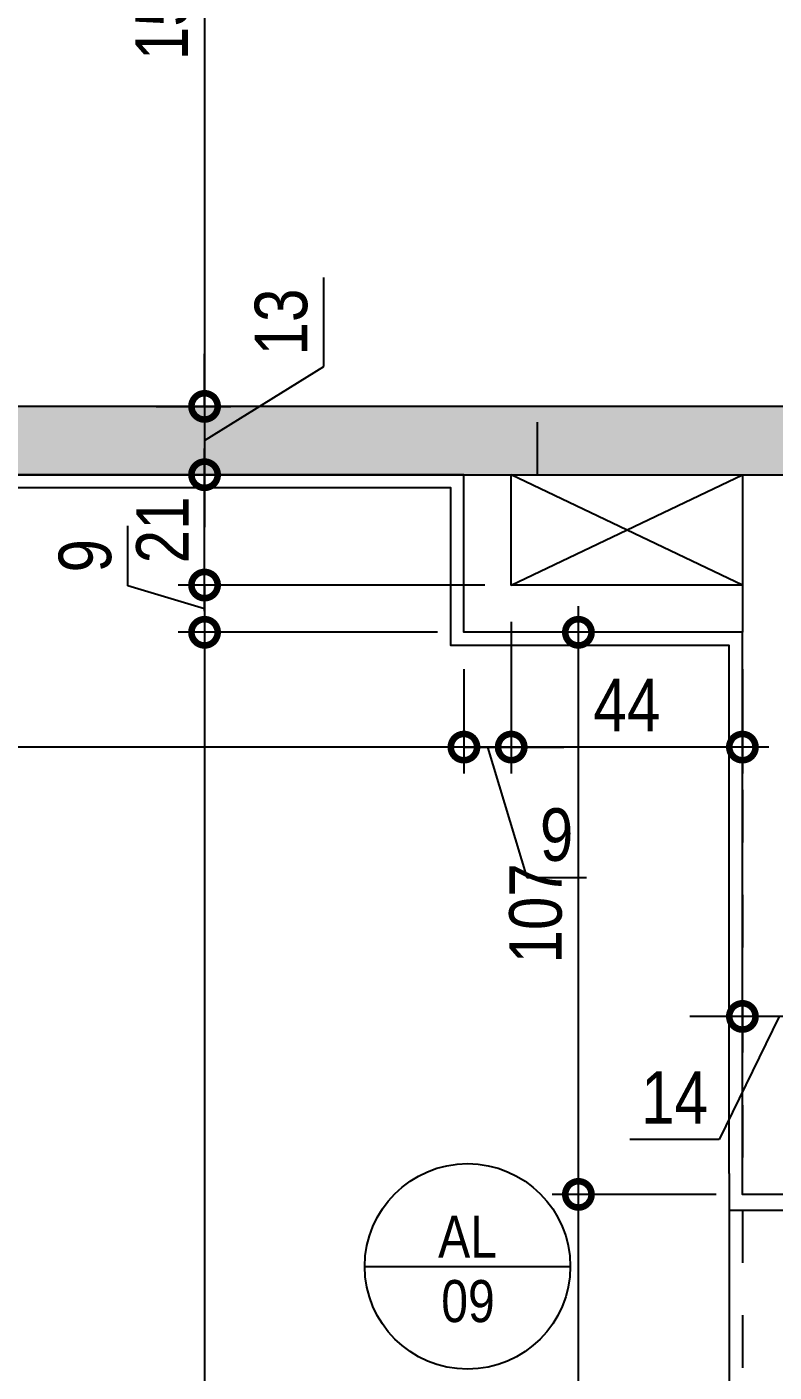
# Model space of a CAD drawing. Header units: metres. Extents: x -23 to 570, y -25 to 184.
# Drawn here: x 117.168 to 118.59, y 0.612 to 3.173 of the extents above; entities that cross this region are included whole.
import ezdxf
from ezdxf.enums import TextEntityAlignment as Align

# ---------------------------------------------------------------- set-up
doc = ezdxf.new("R2010")
doc.units = ezdxf.units.M
doc.header["$LTSCALE"] = 0.1
doc.linetypes.add('DUPLEX SUPERIOR$0$DASHEDX2', pattern=[1.5, 1, -0.5])
doc.linetypes.add('DUPLEX SUPERIOR$0$ESTILO_TQS_0001', pattern=[1, 0.7, -0.3])
for name, color, linetype in [('ARQ-DIM', 2, 'Continuous'), ('ARQ-SIM', 1, 'Continuous'), ('DUPLEX SUPERIOR$0$1', 232, 'DUPLEX SUPERIOR$0$DASHEDX2'), ('DUPLEX SUPERIOR$0$210', 15, 'DUPLEX SUPERIOR$0$ESTILO_TQS_0001'), ('DUPLEX SUPERIOR$0$4', 2, 'Continuous'), ('DUPLEX SUPERIOR$0$5', 232, 'Continuous'), ('DUPLEX SUPERIOR$0$ARQ-ALV ACAB', 4, 'Continuous'), ('DUPLEX SUPERIOR$0$ARQ-ALV OSSO', 5, 'Continuous'), ('DUPLEX SUPERIOR$0$ARQ-AUX', 7, 'Continuous'), ('DUPLEX SUPERIOR$0$ARQ-MOB', 7, 'Continuous'), ('DUPLEX SUPERIOR$0$ARQ-PRJ', 7, 'DUPLEX SUPERIOR$0$DASHEDX2'), ('DUPLEX SUPERIOR$0$ARQ-SIM', 1, 'Continuous')]:
    doc.layers.add(name, color=color, linetype=linetype)
doc.styles.add('Adesa', font='ARIALN.TTF')
doc.dimstyles.new('ADESA 1-0050', dxfattribs={"dimtxt": 0.1, "dimasz": 0.1, "dimexe": 0.05, "dimexo": 0.05, "dimgap": 0.03, "dimtad": 1, "dimdec": 1, "dimlfac": 100, "dimzin": 12, "dimtxsty": 'Adesa', "dimblk": 'DOTSMALL', "dimcen": 1, "dimdle": 0.05, "dimclrd": 1, "dimclre": 1, "dimclrt": 256, "dimazin": 3, "dimtm": 1e-09, "dimtfac": 1, "dimtdec": 1, "dimtmove": 1, "dimatfit": 0, "dimldrblk": 'DOTSMALL', "dimfxl": 0.8, "dimtvp": 2, "dimtolj": 1, "dimtzin": 0, "dimarcsym": 0})

# ---------------------------------------------------------------- blocks, each defined once
blk = doc.blocks.new('DUPLEX SUPERIOR$0$planta duplex superior tipo 2')
at = {"layer": 'DUPLEX SUPERIOR$0$ARQ-ALV ACAB'}
for points in [[(-3.09, -3.95), (-3.09, -4.9549), (-2.56, -4.9549), (-2.56, -5.2549), (-0.09, -5.2549), (-0.09, -2.165)], [(-3.09, -3.95), (-3.09, -3.8799), (-3.26, -3.8799), (-3.26, -3.955), (-3.81, -3.9548), (-3.81, -4.0548), (-3.26, -4.055), (-3.26, -5.2749), (-4.53, -5.2747), (-4.53, -4.0548), (-4.48, -4.0548), (-4.48, -3.9548), (-4.535, -3.9548), (-4.665, -3.955)]]:
    blk.add_lwpolyline(points, dxfattribs=at)
at = {"layer": 'DUPLEX SUPERIOR$0$ARQ-ALV OSSO'}
for points in [[(-3.255, -4.95), (-3.255, -4.05), (-3.805, -4.0498), (-3.805, -3.9598), (-3.255, -3.96), (-3.255, -3.9099), (-3.115, -3.9099), (-3.115, -3.95)], [(-3.115, -3.95), (-3.115, -4.9799), (-2.585, -4.9799), (-2.585, -5.2799), (-0.065, -5.2799)]]:
    blk.add_lwpolyline(points, dxfattribs=at)
at = {"layer": 'DUPLEX SUPERIOR$0$ARQ-ALV OSSO', "elevation": 0}
blk.add_lwpolyline([(-2.675, -5.2799), (-3.115, -5.2799), (-3.115, -5.0699), (-2.675, -5.0699), (-2.675, -5.2799)], dxfattribs=at)
at = {"layer": 'DUPLEX SUPERIOR$0$ARQ-AUX', "elevation": 0}
blk.add_lwpolyline([(-3.09, -3.8799), (-3.09, -3.0799)], dxfattribs=at)
at = {"layer": 'DUPLEX SUPERIOR$0$ARQ-SIM', "elevation": 0}
for points in [[(-2.675, -5.0699), (-3.115, -5.2799)], [(-3.115, -5.0699), (-2.675, -5.2799)]]:
    blk.add_lwpolyline(points, dxfattribs=at)
blk = doc.blocks.new('DUPLEX SUPERIOR$0$MOB_Jacuzzi-SPA J180 Quality')
h = blk.add_hatch()
h.set_pattern_fill('DOTS', color=251, scale=30, style=0)
h.set_pattern_definition([(4e-14, (-2e-12, 0), (0.9375, 1.875), [0, -1.875])])
h.paths.add_polyline_path([(333.01, -53.49), (278.51, -53.49), (278.51, -107.99, 0.414214)])
h.paths.add_polyline_path([(278.51, -53.49), (242.69, -53.49, -0.018763), (241.84, -80.26, 0.306451), (254.78, -102.55, 0.113107), (278.51, -107.99)])
h.paths.add_polyline_path([(333.01, -53.49, 0.414214), (278.51, 1.01), (278.51, -53.49)])
h.paths.add_polyline_path([(278.51, 1.01, 0.153802), (247.27, -8.83, 0.542604), (247.49, -15.54, -0.759815), (244.51, -26.28), (244.19, -26.28, 0.435355), (241.7, -28.96, -0.017198), (242.69, -53.49), (278.51, -53.49)])
h.paths.add_polyline_path([(766.01, -48.3), (1414.82, -48.3), (1414.82, 326.7), (766.01, 326.7)], flags=9)
blk = doc.blocks.new('DUPLEX SUPERIOR$0$layout dup sup tipo 2')
at = {"layer": 'DUPLEX SUPERIOR$0$ARQ-MOB', "color": 251, "xscale": -0.01, "yscale": 0.01, "zscale": 0.01}
blk.add_blockref('DUPLEX SUPERIOR$0$MOB_Jacuzzi-SPA J180 Quality', (-13.6624, -4.7265), dxfattribs=at)
blk = doc.blocks.new('DUPLEX SUPERIOR$0$EST-LO-012-BAR-R00')
at = {"layer": 'DUPLEX SUPERIOR$0$4'}
h = blk.add_hatch(color=8, dxfattribs=at)
h.dxf.hatch_style = 1
h.paths.add_polyline_path([(-1094.500883, 35.997145), (-1113.500883, 35.997145), (-1113.500883, -14.002855), (-1094.500883, -14.002855)])
h.paths.add_polyline_path([(-786.000061, 35.997145), (-805.000061, 35.997145), (-805.000061, -14.002855), (-786.000061, -14.002855)])
h.paths.add_polyline_path([(-980.00031, -99.999277), (-993.00031, -99.999277), (-993.00031, -232), (-1239.500379, -232), (-1239.500379, -245), (-980.00031, -245)])
h.paths.add_polyline_path([(-980.00031, -396.003386), (-1239.500379, -396.003386), (-1239.500379, -409.003386), (-993.00031, -409.003386), (-993.00031, -541.004109), (-980.00031, -541.004109)])
h.paths.add_polyline_path([(-1534.999687, -396.002061), (-1547.999687, -396.002061), (-1547.999687, -566.99002), (-1534.999687, -566.99002), (-1534.999687, -458.002855), (-1532.999904, -458.002855), (-1532.999904, -445.003037), (-1534.999687, -445.003037)])
h.paths.add_polyline_path([(-2548.999343, 77.001566), (-2561.999343, 77.001566), (-2561.999343, -195.998214), (-2399.510997, -195.998214), (-2399.510997, -182.998214), (-2548.999343, -182.998214)], flags=17)
h.paths.add_polyline_path([(-2548.999822, -458.004942), (-2399.510997, -458.004942), (-2399.510997, -445.004942), (-2561.999822, -445.004942), (-2561.999822, -718.004952), (-2548.999822, -718.004952)], flags=17)
h.paths.add_polyline_path([(280.995777, -409.003386), (459.996043, -409.003386), (459.996043, -396.003386), (280.995777, -396.003386)])
h.paths.add_polyline_path([(1014.995404, -718.004952), (1027.995404, -718.004952), (1027.995404, -566.99002), (1014.995404, -566.99002)])
h.paths.add_polyline_path([(865.506331, -458.001482), (1012.995404, -458.001482), (1012.995404, -444.99002), (865.506331, -444.99002)])
h.paths.add_polyline_path([(865.506331, -196.001904), (1012.995156, -196.001904), (1012.995156, -183.00198), (865.506331, -183.00198)])
h.paths.add_polyline_path([(1014.995156, -74.001904), (1027.995156, -74.001904), (1027.995156, 77.000887), (1014.995156, 77.000887)])
h.paths.add_polyline_path([(280.995777, -245), (459.996043, -245), (459.996043, -232.000209), (280.995777, -232.000209)])
h.paths.add_polyline_path([(-57.501936, -245), (0, -245), (0, -225.996934), (-57.501936, -225.996934)])
h.paths.add_polyline_path([(-980.00031, -245), (-801.000061, -245), (-801.000061, -232), (-980.00031, -232)])
h.paths.add_polyline_path([(-980.00031, -409.003177), (-801.000061, -409.003177), (-801.000061, -395.999165), (-980.00031, -395.999165)])
h.paths.add_polyline_path([(-1547.999687, -74.000884), (-1534.999687, -74.000884), (-1534.999687, 77.000932), (-1547.999687, 77.000932)])
h.paths.add_polyline_path([(-1532.999687, -196.000349), (-1385.510847, -196.000349), (-1385.510847, -183.000531), (-1532.999687, -183.000531)])
h.paths.add_polyline_path([(-1547.999904, -718.004976), (-1534.999687, -718.004976), (-1534.999687, -566.99002), (-1547.999904, -566.99002)])
h.paths.add_polyline_path([(-1532.999904, -458.002855), (-1385.510832, -458.002855), (-1385.510832, -445.003037), (-1532.999904, -445.003037)])
h.paths.add_polyline_path([(-1548.000663, -396.002061), (-2253.500545, -396.002061), (-2253.500545, -409.001685), (-2008.001965, -409.001685), (-2008.001965, -540.996579), (-1995.001777, -540.996579), (-1995.001777, -409.00183), (-1548.000663, -409.00183)])
h.paths.add_polyline_path([(1245.999783, -327.001694), (1689.007686, -327.001694), (1689.007686, -314.001694), (1245.999783, -314.001694)])
h.paths.add_polyline_path([(-249.004459, -245.001553), (-236.004459, -245.001553), (-236.004459, -0.001553), (-249.004459, -0.001553)])
h.paths.add_polyline_path([(-1548.000446, -245.001325), (-1548.000446, -232.001024), (-1995.001965, -232.001024), (-1995.001965, -100.000624), (-2008.001965, -100.000624), (-2008.001965, -232.001325), (-2253.500545, -232.001325), (-2253.500545, -245.001325)])
h.paths.add_polyline_path([(-3223.007243, -327.001694), (-2779.99934, -327.001694), (-2779.99934, -314.001694), (-3223.007243, -314.001694)])
h.paths.add_polyline_path([(1015.01125, -327.001694), (1155.51125, -327.001694), (1155.51125, -314.001694), (1015.01125, -314.001694)])
h.paths.add_polyline_path([(-2689.510807, -327.001694), (-2549.010807, -327.001694), (-2549.010807, -314.001694), (-2689.510807, -314.001694)])
h.paths.add_polyline_path([(-3223.007243, -72.001699), (-3208.007243, -72.001699), (-3208.007243, -42.001699), (-3223.007243, -42.001699)])
h.paths.add_polyline_path([(-2962.007243, -72.001699), (-2947.007243, -72.001699), (-2947.007243, -42.001699), (-2962.007243, -42.001699)])
h.paths.add_polyline_path([(1413.007686, -72.001699), (1428.007686, -72.001699), (1428.007686, -42.001699), (1413.007686, -42.001699)])
h.paths.add_polyline_path([(1674.007686, -72.001699), (1689.007686, -72.001699), (1689.007686, -42.001699), (1674.007686, -42.001699)])
h.paths.add_polyline_path([(-3223.007243, -599.001687), (-3208.007243, -599.001687), (-3208.007243, -569.001687), (-3223.007243, -569.001687)])
h.paths.add_polyline_path([(-2962.007243, -599.001687), (-2947.007243, -599.001687), (-2947.007243, -569.001687), (-2962.007243, -569.001687)])
h.paths.add_polyline_path([(1413.007686, -599.001687), (1428.007686, -599.001687), (1428.007686, -569.001687), (1413.007686, -569.001687)])
h.paths.add_polyline_path([(1674.007686, -599.001687), (1689.007686, -599.001687), (1689.007686, -569.001687), (1674.007686, -569.001687)])
edge = h.paths.add_edge_path()
edge.add_line((-2399.510997, -445.004942), (-2561.999822, -445.004942))
edge.add_line((-2561.999822, -445.004942), (-2561.999822, -718.004952))
edge.add_line((-2561.999822, -718.004952), (-2548.999822, -718.004952))
edge.add_line((-2548.999822, -718.004952), (-2548.999822, -458.004942))
edge.add_line((-2548.999822, -458.004942), (-2399.510997, -458.004942))
edge.add_line((-2399.510997, -458.004942), (-2399.510997, -445.005172))
edge.add_line((-2561.999343, 77.001566), (-2561.999343, -195.998214))
edge.add_line((-2561.999343, -195.998214), (-2399.510997, -195.998214))
edge.add_line((-2399.510997, -195.998214), (-2399.510997, -182.998214))
edge.add_line((-2399.510997, -182.998214), (-2548.999343, -182.998214))
edge.add_line((-2548.999343, -182.998214), (-2548.999343, 77.001566))
edge.add_line((-2548.999343, 77.001566), (-2561.999822, 77.001566))
h.paths.add_polyline_path([(-1109.165788, -62.830897), (-1109.165788, -3.910365), (-1132.141572, -3.910365), (-1132.141572, -62.830897)], flags=9)
at = {"layer": 'DUPLEX SUPERIOR$0$1'}
for p, q in [((-1853.000476, -202.001024), (-1800.000476, -202.001024)), ((-1800.000476, -202.001024), (-1800.000476, -232.001024))]:
    blk.add_line(p, q, dxfattribs=at)
blk.add_lwpolyline([(-1853.000476, -232.001024), (-1853.000476, 28.496335)], dxfattribs=at)
at = {"layer": 'DUPLEX SUPERIOR$0$210'}
blk.add_line((-1814.000476, -232.001024), (-1814.000476, -245.001325), dxfattribs=at)
at = {"layer": 'DUPLEX SUPERIOR$0$4', "linetype": 'Continuous'}
blk.add_lwpolyline([(-1548.000446, -245.001325), (-1548.000446, -232.001024), (-1995.001965, -232.001024), (-1995.001965, -100.000624), (-2008.001965, -100.000624), (-2008.001965, -232.001325), (-2253.500545, -232.001325), (-2253.500545, -245.001325), (-1548.000446, -245.001325)], dxfattribs=at)
at = {"layer": 'DUPLEX SUPERIOR$0$5', "linetype": 'Continuous'}
blk.add_lwpolyline([(-1548.000446, -245.001325), (-1548.000446, -232.001024), (-1995.001965, -232.001024), (-1995.001965, -100.000624), (-2008.001965, -100.000624), (-2008.001965, -232.001325), (-2253.500545, -232.001325), (-2253.500545, -245.001325), (-1548.000446, -245.001325)], dxfattribs=at)
blk = doc.blocks.new('DUPLEX SUPERIOR')
at = {"linetype": 'Continuous', "xscale": 0.01, "yscale": 0.01, "zscale": 0.01}
blk.add_blockref('DUPLEX SUPERIOR$0$EST-LO-012-BAR-R00', (0, 0), dxfattribs=at)
at = {"layer": 'DUPLEX SUPERIOR$0$ARQ-MOB'}
for p in [(0, 0, 0), (10.1664, -0.0001, 0)]:
    blk.add_blockref('DUPLEX SUPERIOR$0$layout dup sup tipo 2', p, dxfattribs=at)
at = {"layer": 'DUPLEX SUPERIOR$0$ARQ-PRJ'}
blk.add_blockref('DUPLEX SUPERIOR$0$planta duplex superior tipo 2', (-15.415, 2.9599, 0), dxfattribs=at)
blk = doc.blocks.new('TIPO COTA$0$Chamada_planta')
at = {"layer": 'ARQ-SIM'}
blk.add_line((-1.304, 0), (1.304, 0), dxfattribs=at)
blk.add_circle((0, 0), 1.304, dxfattribs=at)
at = {"layer": 'ARQ-SIM', "color": 2, "style": 'Adesa'}
for tag, p in [('NUMERO', (0, 0.234)), ('C.D.', (0, -0.272))]:
    blk.add_attdef(tag, text='', height=0.5, dxfattribs=at).set_placement(p, align=Align.MIDDLE_CENTER)
blk = doc.blocks.new('_DotSmall')
at = {"color": 0, "linetype": 'ByBlock', "const_width": 0.5}
blk.add_lwpolyline([(-0.0625, 0, 1), (0.0625, 0, 1)], format="xyb", close=True, dxfattribs=at)
blk = doc.blocks.new('*D651')
at = {"layer": 'ARQ-DIM', "color": 1, "lineweight": -2, "transparency": 16777216}
for p, q in [((118.2178, 0.04), (118.2178, 1)), ((118.48, 0.95), (118.1678, 0.95)), ((118.48, 0.09), (118.1678, 0.09))]:
    blk.add_line(p, q, dxfattribs=at)
at = {"layer": 'Defpoints', "color": 0, "transparency": 16777216}
for p in [(118.2178, 0.95), (118.53, 0.95, 0), (118.53, 0.09, 0)]:
    blk.add_point(p, dxfattribs=at)
at = {"layer": 'ARQ-DIM', "color": 1, "lineweight": -2, "transparency": 16777216, "xscale": 0.1, "yscale": 0.1, "zscale": 0.1}
for p, rotation in [((118.2178, 0.95), 90), ((118.2178, 0.09), 270)]:
    blk.add_blockref('_DotSmall', p, dxfattribs=dict(at, rotation=rotation))
at = {"layer": 'ARQ-DIM', "transparency": 16777216, "insert": (118.1368, 0.52), "char_height": 0.1, "attachment_point": 5, "rotation": 90, "style": 'Adesa'}
blk.add_mtext('\\A1;86', dxfattribs=at)
blk = doc.blocks.new('*D652')
at = {"layer": 'ARQ-DIM', "color": 1, "lineweight": -2, "transparency": 16777216}
for p, q in [((118.2178, 0.9), (118.2178, 2.07)), ((118.4349, 2.02), (118.1678, 2.02)), ((118.48, 0.95), (118.1678, 0.95))]:
    blk.add_line(p, q, dxfattribs=at)
at = {"layer": 'Defpoints', "color": 0, "transparency": 16777216}
for p in [(118.2178, 2.02), (118.4849, 2.02, 0), (118.53, 0.95, 0)]:
    blk.add_point(p, dxfattribs=at)
at = {"layer": 'ARQ-DIM', "color": 1, "lineweight": -2, "transparency": 16777216, "xscale": 0.1, "yscale": 0.1, "zscale": 0.1}
for p, rotation in [((118.2178, 2.02), 90), ((118.2178, 0.95), 270)]:
    blk.add_blockref('_DotSmall', p, dxfattribs=dict(at, rotation=rotation))
at = {"layer": 'ARQ-DIM', "transparency": 16777216, "insert": (118.1368, 1.485), "char_height": 0.1, "attachment_point": 5, "rotation": 90, "style": 'Adesa'}
blk.add_mtext('\\A1;107', dxfattribs=at)
blk = doc.blocks.new('*D489')
at = {"layer": 'ARQ-DIM', "color": 1, "lineweight": -2, "transparency": 16777216}
for p, q in [((118.53, 1.1901), (118.53, 1.3388)), ((118.67, 1.1901), (118.67, 1.3388)), ((118.53, 1.2888), (118.43, 1.2888)), ((118.6, 1.2888), (118.4855, 1.0542)), ((118.67, 1.2888), (118.53, 1.2888)), ((118.67, 1.2888), (118.53, 1.2888)), ((118.67, 1.2888), (118.77, 1.2888)), ((118.4855, 1.0542), (118.316, 1.0542))]:
    blk.add_line(p, q, dxfattribs=at)
at = {"layer": 'Defpoints', "color": 0, "transparency": 16777216}
for p in [(118.53, 1.2888), (118.53, 1.1401, 0), (118.67, 1.1401)]:
    blk.add_point(p, dxfattribs=at)
at = {"layer": 'ARQ-DIM', "color": 1, "lineweight": -2, "transparency": 16777216, "xscale": 0.1, "yscale": 0.1, "zscale": 0.1}
blk.add_blockref('_DotSmall', (118.53, 1.2888), dxfattribs=at)
at = {"layer": 'ARQ-DIM', "color": 1, "lineweight": -2, "transparency": 16777216, "xscale": 0.1, "yscale": 0.1, "zscale": 0.1, "rotation": 180}
blk.add_blockref('_DotSmall', (118.67, 1.2888), dxfattribs=at)
at = {"layer": 'ARQ-DIM', "transparency": 16777216, "insert": (118.4008, 1.1344), "char_height": 0.1, "attachment_point": 5, "style": 'Adesa'}
blk.add_mtext('\\A1;14', dxfattribs=at)
blk = doc.blocks.new('*D495')
at = {"layer": 'ARQ-DIM', "color": 1, "lineweight": -2, "transparency": 16777216}
for p, q in [((117.5062, 2.06), (117.5062, 2.37)), ((117.6949, 2.32), (117.4562, 2.32)), ((118.0399, 2.11), (117.4562, 2.11))]:
    blk.add_line(p, q, dxfattribs=at)
at = {"layer": 'Defpoints', "color": 0, "transparency": 16777216}
for p in [(117.5062, 2.32), (117.7449, 2.32, 0), (118.0899, 2.11, 0)]:
    blk.add_point(p, dxfattribs=at)
at = {"layer": 'ARQ-DIM', "color": 1, "lineweight": -2, "transparency": 16777216, "xscale": 0.1, "yscale": 0.1, "zscale": 0.1}
for p, rotation in [((117.5062, 2.32), 90), ((117.5062, 2.11), 270)]:
    blk.add_blockref('_DotSmall', p, dxfattribs=dict(at, rotation=rotation))
at = {"layer": 'ARQ-DIM', "transparency": 16777216, "insert": (117.426, 2.215), "char_height": 0.1, "attachment_point": 5, "rotation": 90, "style": 'Adesa'}
blk.add_mtext('\\A1;21', dxfattribs=at)
blk = doc.blocks.new('*D496')
at = {"layer": 'ARQ-DIM', "color": 1, "lineweight": -2, "transparency": 16777216}
for p, q in [((117.3601, 2.1088), (117.3601, 2.2228)), ((117.5062, 2.11), (117.5062, 2.21)), ((117.5062, 2.065), (117.3601, 2.1088)), ((117.7349, 2.11), (117.4562, 2.11)), ((117.5062, 2.11), (117.5062, 2.02)), ((117.5062, 2.11), (117.5062, 2.02)), ((117.9499, 2.02), (117.4562, 2.02)), ((117.5062, 2.02), (117.5062, 1.92))]:
    blk.add_line(p, q, dxfattribs=at)
at = {"layer": 'Defpoints', "color": 0, "transparency": 16777216}
for p in [(117.7849, 2.11), (117.5062, 2.02), (117.9999, 2.02, 0)]:
    blk.add_point(p, dxfattribs=at)
at = {"layer": 'ARQ-DIM', "color": 1, "lineweight": -2, "transparency": 16777216, "xscale": 0.1, "yscale": 0.1, "zscale": 0.1}
for p, rotation in [((117.5062, 2.11), 270), ((117.5062, 2.02), 90)]:
    blk.add_blockref('_DotSmall', p, dxfattribs=dict(at, rotation=rotation))
at = {"layer": 'ARQ-DIM', "transparency": 16777216, "insert": (117.2791, 2.1658), "char_height": 0.1, "attachment_point": 5, "rotation": 90, "style": 'Adesa'}
blk.add_mtext('\\A1;9', dxfattribs=at)
blk = doc.blocks.new('*D497')
at = {"layer": 'ARQ-DIM', "color": 1, "lineweight": -2, "transparency": 16777216}
for p, q in [((117.5062, 2.07), (117.5062, -2.88)), ((117.5256, 2.02), (117.4562, 2.02)), ((117.5256, -2.83), (117.4562, -2.83))]:
    blk.add_line(p, q, dxfattribs=at)
at = {"layer": 'Defpoints', "color": 0, "transparency": 16777216}
for p in [(117.5756, 2.02), (117.5062, -2.83), (117.5756, -2.83, 0)]:
    blk.add_point(p, dxfattribs=at)
at = {"layer": 'ARQ-DIM', "color": 1, "lineweight": -2, "transparency": 16777216, "xscale": 0.1, "yscale": 0.1, "zscale": 0.1}
for p, rotation in [((117.5062, 2.02), 90), ((117.5062, -2.83), 270)]:
    blk.add_blockref('_DotSmall', p, dxfattribs=dict(at, rotation=rotation))
at = {"layer": 'ARQ-DIM', "transparency": 16777216, "insert": (117.4251, -0.405), "char_height": 0.1, "attachment_point": 5, "rotation": 90, "style": 'Adesa'}
blk.add_mtext('\\A1;485', dxfattribs=at)
blk = doc.blocks.new('*D498')
at = {"layer": 'ARQ-DIM', "color": 1, "lineweight": -2, "transparency": 16777216}
for p, q in [((118.0899, 2.0401), (118.0899, 1.7515)), ((118.53, 1.9501), (118.53, 1.7515)), ((118.58, 1.8015), (118.0399, 1.8015))]:
    blk.add_line(p, q, dxfattribs=at)
at = {"layer": 'Defpoints', "color": 0, "transparency": 16777216}
for p in [(118.0899, 2.0901, 0), (118.53, 2.0001, 0), (118.0899, 1.8015)]:
    blk.add_point(p, dxfattribs=at)
at = {"layer": 'ARQ-DIM', "color": 1, "lineweight": -2, "transparency": 16777216, "xscale": 0.1, "yscale": 0.1, "zscale": 0.1, "rotation": 180}
blk.add_blockref('_DotSmall', (118.0899, 1.8015), dxfattribs=at)
at = {"layer": 'ARQ-DIM', "color": 1, "lineweight": -2, "transparency": 16777216, "xscale": 0.1, "yscale": 0.1, "zscale": 0.1}
blk.add_blockref('_DotSmall', (118.53, 1.8015), dxfattribs=at)
at = {"layer": 'ARQ-DIM', "transparency": 16777216, "insert": (118.31, 1.8815), "char_height": 0.1, "attachment_point": 5, "style": 'Adesa'}
blk.add_mtext('\\A1;44', dxfattribs=at)
blk = doc.blocks.new('*D499')
at = {"layer": 'ARQ-DIM', "color": 1, "lineweight": -2, "transparency": 16777216}
for p, q in [((117.9999, 1.9501), (117.9999, 1.7515)), ((118.0899, 1.9501), (118.0899, 1.7515)), ((117.9999, 1.8015), (117.8999, 1.8015)), ((117.9999, 1.8015), (118.0899, 1.8015)), ((117.9999, 1.8015), (118.0899, 1.8015)), ((118.0449, 1.8015), (118.1194, 1.5533)), ((118.0899, 1.8015), (118.1899, 1.8015)), ((118.1194, 1.5533), (118.2334, 1.5533))]:
    blk.add_line(p, q, dxfattribs=at)
at = {"layer": 'Defpoints', "color": 0, "transparency": 16777216}
for p in [(117.9999, 2.0001, 0), (118.0899, 2.0001, 0), (118.0899, 1.8015)]:
    blk.add_point(p, dxfattribs=at)
at = {"layer": 'ARQ-DIM', "color": 1, "lineweight": -2, "transparency": 16777216, "xscale": 0.1, "yscale": 0.1, "zscale": 0.1}
blk.add_blockref('_DotSmall', (117.9999, 1.8015), dxfattribs=at)
at = {"layer": 'ARQ-DIM', "color": 1, "lineweight": -2, "transparency": 16777216, "xscale": 0.1, "yscale": 0.1, "zscale": 0.1, "rotation": 180}
blk.add_blockref('_DotSmall', (118.0899, 1.8015), dxfattribs=at)
at = {"layer": 'ARQ-DIM', "transparency": 16777216, "insert": (118.1764, 1.6343), "char_height": 0.1, "attachment_point": 5, "style": 'Adesa'}
blk.add_mtext('\\A1;9', dxfattribs=at)
blk = doc.blocks.new('*D500')
at = {"layer": 'ARQ-DIM', "color": 1, "lineweight": -2, "transparency": 16777216}
for p, q in [((115.48, 1.9501), (115.48, 1.7515)), ((117.9999, 1.9501), (117.9999, 1.7515)), ((118.0499, 1.8015), (115.43, 1.8015))]:
    blk.add_line(p, q, dxfattribs=at)
at = {"layer": 'Defpoints', "color": 0, "transparency": 16777216}
for p in [(115.48, 2.0001, 0), (117.9999, 2.0001, 0), (115.48, 1.8015)]:
    blk.add_point(p, dxfattribs=at)
at = {"layer": 'ARQ-DIM', "color": 1, "lineweight": -2, "transparency": 16777216, "xscale": 0.1, "yscale": 0.1, "zscale": 0.1, "rotation": 180}
blk.add_blockref('_DotSmall', (115.48, 1.8015), dxfattribs=at)
at = {"layer": 'ARQ-DIM', "color": 1, "lineweight": -2, "transparency": 16777216, "xscale": 0.1, "yscale": 0.1, "zscale": 0.1}
blk.add_blockref('_DotSmall', (117.9999, 1.8015), dxfattribs=at)
at = {"layer": 'ARQ-DIM', "transparency": 16777216, "insert": (116.74, 1.8825), "char_height": 0.1, "attachment_point": 5, "style": 'Adesa'}
blk.add_mtext('\\A1;252', dxfattribs=at)
blk = doc.blocks.new('*D507')
at = {"layer": 'ARQ-DIM', "color": 1, "lineweight": -2, "transparency": 16777216}
for p, q in [((117.5062, 4.0098), (117.5062, 2.4001)), ((117.4142, 3.9598), (117.5562, 3.9598)), ((117.4142, 2.4501), (117.5562, 2.4501))]:
    blk.add_line(p, q, dxfattribs=at)
at = {"layer": 'Defpoints', "color": 0, "transparency": 16777216}
for p in [(117.3642, 3.9598, 0), (117.3642, 2.4501, 0), (117.5062, 2.4501)]:
    blk.add_point(p, dxfattribs=at)
at = {"layer": 'ARQ-DIM', "color": 1, "lineweight": -2, "transparency": 16777216, "xscale": 0.1, "yscale": 0.1, "zscale": 0.1}
for p, rotation in [((117.5062, 3.9598), 90), ((117.5062, 2.4501), 270)]:
    blk.add_blockref('_DotSmall', p, dxfattribs=dict(at, rotation=rotation))
at = {"layer": 'ARQ-DIM', "transparency": 16777216, "insert": (117.4251, 3.2049), "char_height": 0.1, "attachment_point": 5, "rotation": 90, "style": 'Adesa'}
blk.add_mtext('\\A1;151', dxfattribs=at)
blk = doc.blocks.new('*D508')
at = {"layer": 'ARQ-DIM', "color": 1, "lineweight": -2, "transparency": 16777216}
for p, q in [((117.7333, 2.526), (117.7333, 2.6957)), ((117.5062, 2.4501), (117.5062, 2.5501)), ((117.5062, 2.385), (117.7333, 2.526)), ((117.4642, 2.4501), (117.5562, 2.4501)), ((117.5062, 2.4501), (117.5062, 2.32)), ((117.5062, 2.4501), (117.5062, 2.32)), ((117.4642, 2.32), (117.5562, 2.32)), ((117.5062, 2.32), (117.5062, 2.22))]:
    blk.add_line(p, q, dxfattribs=at)
at = {"layer": 'Defpoints', "color": 0, "transparency": 16777216}
for p in [(117.4142, 2.4501), (117.4142, 2.32, 0), (117.5062, 2.32)]:
    blk.add_point(p, dxfattribs=at)
at = {"layer": 'ARQ-DIM', "color": 1, "lineweight": -2, "transparency": 16777216, "xscale": 0.1, "yscale": 0.1, "zscale": 0.1}
for p, rotation in [((117.5062, 2.4501), 270), ((117.5062, 2.32), 90)]:
    blk.add_blockref('_DotSmall', p, dxfattribs=dict(at, rotation=rotation))
at = {"layer": 'ARQ-DIM', "transparency": 16777216, "insert": (117.6523, 2.6108), "char_height": 0.1, "attachment_point": 5, "rotation": 90, "style": 'Adesa'}
blk.add_mtext('\\A1;13', dxfattribs=at)

msp = doc.modelspace()

# ---------------------------------------------------------------- block references
at = {"rotation": 180}
msp.add_blockref('DUPLEX SUPERIOR', (100, 0), dxfattribs=at)

# ---------------------------------------------------------------- next in the draw order: block references
at = {"layer": 'ARQ-SIM'}
ref = msp.add_blockref('TIPO COTA$0$Chamada_planta', (118.0068, 0.813), dxfattribs=dict(at, xscale=0.15, yscale=0.15, zscale=0.15))
ref.add_attrib('NUMERO', 'AL', dxfattribs={"color": 2, "height": 0.08, "style": 'Adesa'}).set_placement((118.0068, 0.8694), align=Align.MIDDLE_CENTER)
ref.add_attrib('C.D.', '09', dxfattribs={"color": 2, "height": 0.08, "style": 'Adesa'}).set_placement((118.0077, 0.7469), align=Align.MIDDLE_CENTER)

# ---------------------------------------------------------------- next in the draw order: dimensions: what is measured, and where the dimension line sits
at = {"layer": 'ARQ-DIM'}
for base, p1, p2, angle, picture, middle in [((117.5062, 2.4501), (117.3642, 3.9598, 0), (117.3642, 2.4501, 0), 270, '*D507', (117.4251, 3.2049)), ((117.5062, 2.32), (118.0899, 2.11, 0), (117.7449, 2.32, 0), 270, '*D495', (117.426, 2.215)), ((117.5062, 2.02), (117.7849, 2.11), (117.9999, 2.02, 0), 270, '*D496', (117.2791, 2.1388)), ((118.0899, 1.8015), (118.53, 2.0001, 0), (118.0899, 2.0901, 0), 180, '*D498', (118.31, 1.8815)), ((117.5062, -2.83), (117.5756, 2.02), (117.5756, -2.83, 0), 270, '*D497', (117.4251, -0.405)), ((118.2178, 2.02), (118.53, 0.95, 0), (118.4849, 2.02, 0), 270, '*D652', (118.1368, 1.485)), ((115.48, 1.8015), (117.9999, 2.0001, 0), (115.48, 2.0001, 0), 180, '*D500', (116.74, 1.8825)), ((118.0899, 1.8015, 0), (117.9999, 2.0001, 0), (118.0899, 2.0001), 180, '*D499', (118.1494, 1.6343, 0)), ((118.2178, 0.95), (118.53, 0.09, 0), (118.53, 0.95, 0), 270, '*D651', (118.1368, 0.52))]:
    dim = msp.add_linear_dim(base=base, p1=p1, p2=p2, angle=angle, dimstyle='ADESA 1-0050', dxfattribs=at)
    dim.commit()
    dim.dimension.update_dxf_attribs({"geometry": picture, "text_midpoint": middle})
for base, p1, p2, angle, picture, middle in [((117.5062, 2.32), (117.4142, 2.4501), (117.4142, 2.32, 0), 270, '*D508', (117.7333, 2.556)), ((118.53, 1.2888), (118.67, 1.1401), (118.53, 1.1401, 0), 180, '*D489', (118.4555, 1.0542))]:
    dim = msp.add_linear_dim(base=base, p1=p1, p2=p2, angle=angle, dimstyle='ADESA 1-0050', dxfattribs=at)
    dim.commit()
    dim.dimension.update_dxf_attribs({"geometry": picture, "text_midpoint": middle, "dimtype": 160})

doc.saveas('drawing.dxf')
